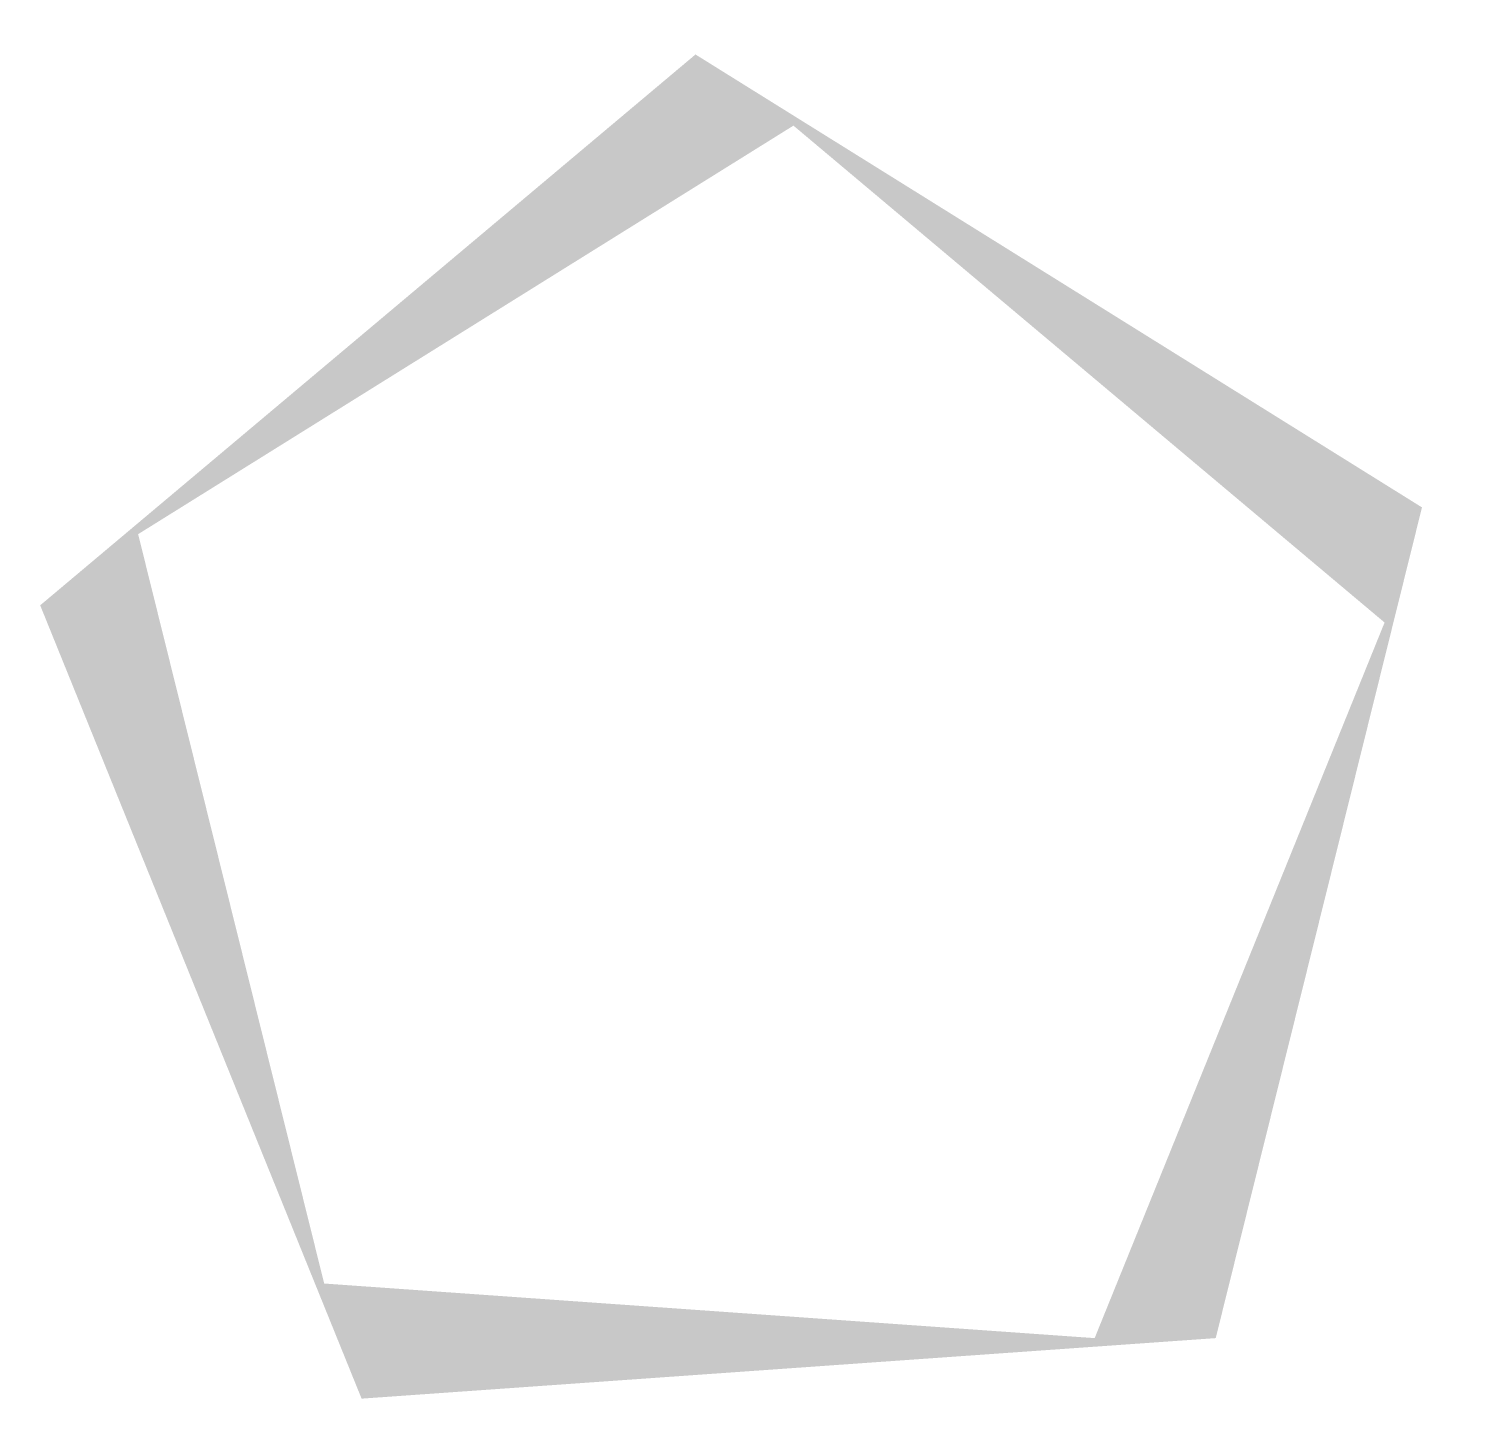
# Model space of a CAD drawing. Header units: centimetres. Extents: x -6.2 to 6.2, y -5.4 to 6.5.
import ezdxf

# ---------------------------------------------------------------- set-up
doc = ezdxf.new("R2010")
doc.units = ezdxf.units.CM
doc.layers.add('pentagon', color=1, linetype='CONTINUOUS', lineweight=158)

msp = doc.modelspace()

# ---------------------------------------------------------------- linework, layer by layer
at = {"layer": 'pentagon'}
msp.add_lwpolyline([(5.706, 1.854, 1, 0, 0), (0, 6, 1, 0, 0), (-5.706, 1.854, 1, 0, 0), (-3.527, -4.854, 1, 0, 0), (3.527, -4.854, 1, 0, 0), (5.706, 1.854, 1, 0, 0)], format="xyseb", dxfattribs=at)

doc.saveas('drawing.dxf')
